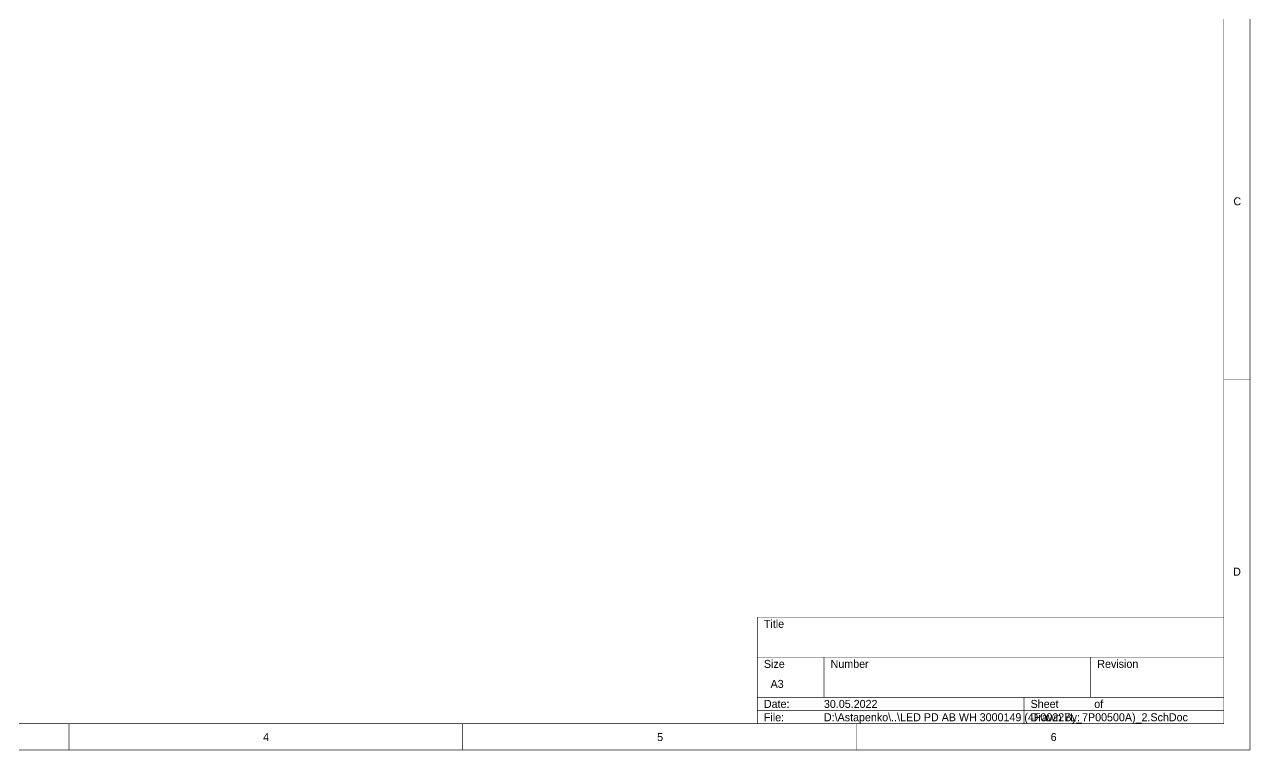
# Model space of a CAD drawing. Header units: millimetres. Extents: x 0 to 450, y 0 to 282.
# Drawn here: x 216.5 to 450, y 0 to 138.1 of the extents above; entities that cross this region are included whole.
import ezdxf

# ---------------------------------------------------------------- set-up
doc = ezdxf.new("R2010")
doc.units = ezdxf.units.MM
doc.layers.add('Sheet', color=255, linetype='Continuous')

msp = doc.modelspace()

# ---------------------------------------------------------------- linework, layer by layer
at = {"layer": 'Sheet', "const_width": 0.0991}
for points in [[(0, 282), (449.96, 282), (449.96, 0.04), (0, 0.04), (0, 282)], [(5, 277), (444.96, 277), (444.96, 5.04), (5, 5.04), (5, 277)], [(445, 70.5), (450, 70.5)], [(356.1, 25.32), (445, 25.32)], [(356.1, 5), (356.1, 25.32)], [(356.1, 17.7), (445, 17.7)], [(368.8, 10.08), (368.8, 17.7)], [(419.6, 10.08), (419.6, 17.7)], [(356.1, 10.08), (445, 10.08)], [(406.9, 5), (406.9, 10.08)], [(356.1, 7.54), (445, 7.54)], [(225, 5), (225, 0)], [(300, 5), (300, 0)], [(375, 5), (375, 0)]]:
    msp.add_lwpolyline(points, dxfattribs=at)

# ---------------------------------------------------------------- texts
at = {"layer": 'Sheet'}
for s, height, p in [('C', 1.52, (446.8, 103.72)), ('D', 1.52, (446.74, 33.22)), ('Title', 1.524, (357.37, 23.29)), ('Size', 1.524, (357.37, 15.67)), ('Number', 1.524, (370.07, 15.67)), ('Revision', 1.524, (420.87, 15.67)), ('A3', 1.524, (358.64, 11.86)), ('Date:', 1.524, (357.37, 8.05)), ('30.05.2022', 1.524, (368.8, 8.05)), ('Sheet            of', 1.524, (408.17, 8.05)), ('File:', 1.524, (357.37, 5.51)), ('D:\\Astapenko\\..\\LED PD AB WH 3000149 (4F00227L_7P00500A)_2.SchDoc', 1.524, (368.8, 5.51)), ('Drawn By:', 1.524, (408.17, 5.51)), ('4', 1.52, (261.99, 1.74)), ('5', 1.52, (337.03, 1.74)), ('6', 1.52, (411.99, 1.74))]:
    msp.add_text(s, height=height, dxfattribs=at).set_placement(p)

doc.saveas('drawing.dxf')
